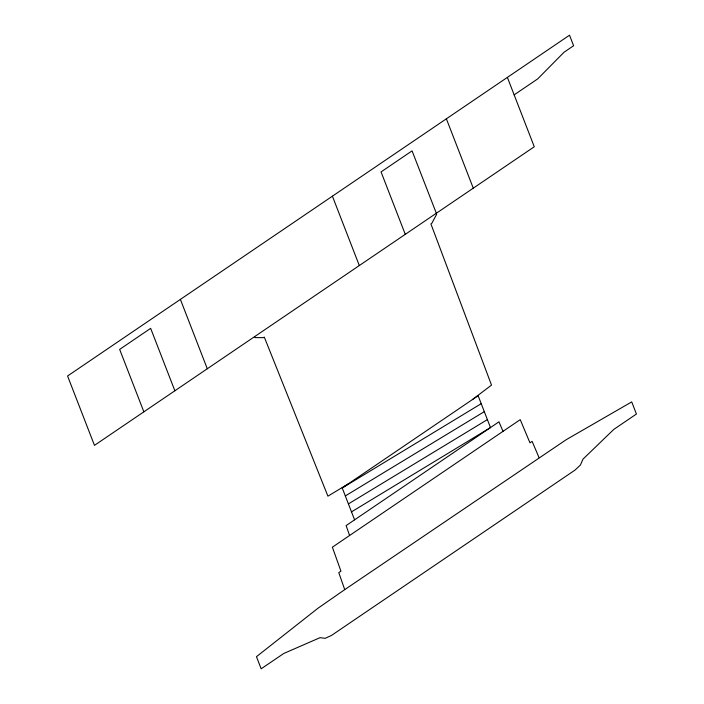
<?xml version="1.0" encoding="UTF-8"?>
<svg xmlns="http://www.w3.org/2000/svg" width="704" height="704" viewBox="0 0 704 704"><rect width="100%" height="100%" fill="white"/><g stroke="black" fill="none" stroke-linecap="round" stroke-linejoin="round"><path stroke-width="1.06" d="M472.384 399.608L491.506 385.097L430.927 223.942L431.798 223.344L436.586 214.386L436.339 213.25L412.06 150.867L381.058 171.917L405.275 234.344M344.74 589.626L317.926 608.274L256.467 656.674L261.166 668.8L283.791 653.462L320.038 637.666L325.134 638.326L331.32 635.545L575.106 470.026L580.422 465.001L582.982 459.14L613.818 429.387L636.425 414.022L631.726 401.896L566.166 439.727L344.74 589.626L338.782 572.634L340.938 571.173L332.385 547.184L520.23 419.654L529.971 442.834L532.127 441.373L539.079 457.679M514.149 94.873L537.724 78.874L564.045 52.237L573.61 45.742L569.518 35.2L67.575 375.998L94.477 445.359L534.274 146.758L507.373 77.396M354.596 519.834L342.232 487.969L478.122 395.71L490.486 427.574L351.507 511.87M342.232 487.969L481.21 403.674M345.321 495.933L484.299 411.646M348.418 503.906L487.388 419.61M347.97 484.07L327.914 496.162L264.282 337.084L263.41 337.674L255.112 337.594L254.558 336.67M503.017 431.341L498.96 421.819L346.122 525.589L349.598 535.498M446.371 118.809L473.273 188.179M332.411 196.187L359.313 265.549M180.391 299.394L207.293 368.764M174.874 390.773L150.656 328.346L119.654 349.395L143.871 411.831"/></g></svg>
